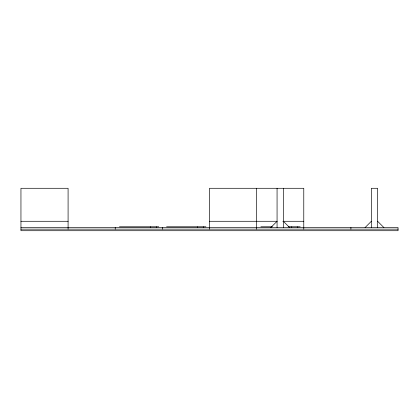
<?xml version="1.0" encoding="UTF-8"?>
<svg xmlns="http://www.w3.org/2000/svg" width="419" height="419" viewBox="0 0 419 419"><rect width="100%" height="100%" fill="white"/><g stroke="black" fill="none" stroke-linecap="round" stroke-linejoin="round"><path stroke-width="0.63" d="M270.779 227.569L277.064 221.284M365.054 227.569L371.339 221.284M20.95 221.284L68.088 221.284M209.5 221.284L276.933 221.284M282.825 221.284L303.775 221.284M119.467 226.784L158.791 226.784M166.605 226.784L205.928 226.784M260.88 226.784L272.376 226.784M288.251 226.784L300.203 226.784M20.95 227.569L398.05 227.569L398.05 230.712L20.95 230.712L20.95 188.288L68.088 188.288L68.088 229.141M20.95 229.141L398.05 229.141M377.624 221.284L383.909 227.569M283.349 221.284L289.634 227.569M377.624 227.569L377.624 188.288L371.339 188.288L371.339 227.569M350.913 227.569L350.913 229.141M303.775 229.141L303.775 188.288L209.5 188.288L209.5 229.141M297.757 226.784L297.757 227.569M291.718 226.784L291.718 227.569M283.349 188.288L283.349 227.569M277.064 188.288L277.064 227.569M256.638 188.288L256.638 229.141M203.482 226.784L203.482 227.569M197.443 226.784L197.443 227.569M162.363 227.569L162.363 229.141M156.345 226.784L156.345 227.569M150.306 226.784L150.306 227.569M115.225 227.569L115.225 229.141"/></g></svg>
